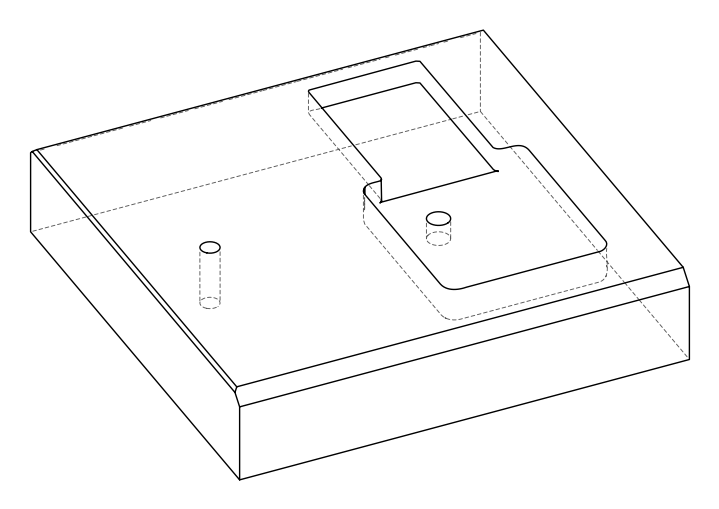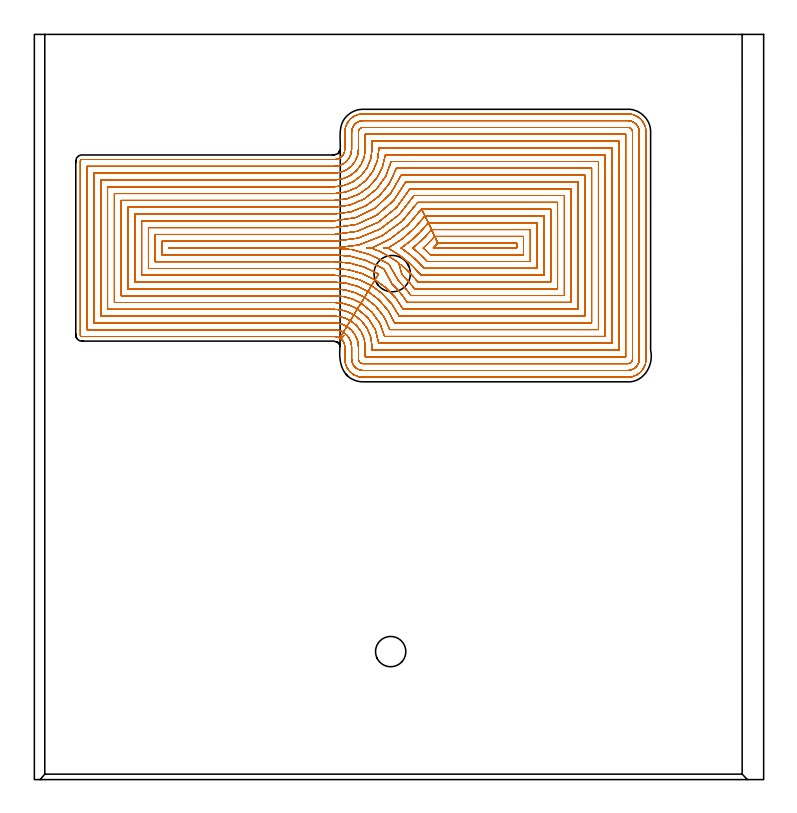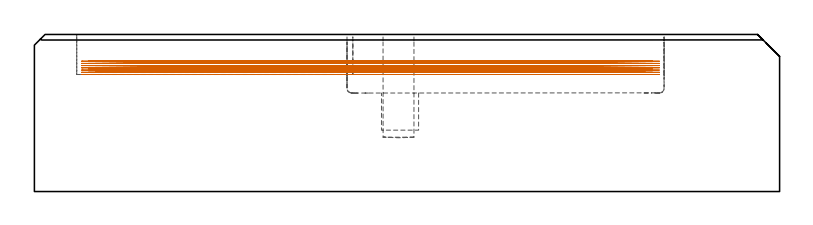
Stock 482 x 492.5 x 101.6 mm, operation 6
(PLAN: 7 operations, 4 tool changes, 527.8 min)
(1 INDEXABLE_INSERT_DRILL_BLIND_HOLE_FROM_SOLID | STEP1POCKET | NXT0302_011 | 0.28 min | 20871 mm3)
(2 INDEXABLE_INSERT_DRILL_BLIND_HOLE_FROM_SOLID_1 | STEP1POCKET_1 | UGT0302_003 | 0.11 min | 27964 mm3)
(3 AREA_MILL | FG_CHAMFER_SURFACE | UGT0205_001 | 7.59 min | 3070 mm3)
(4 AREA_MILL_1 | FG_CHAMFER_SURFACE_1 | UGT0205_001 | 23.79 min | 49616 mm3)
(5 AREA_MILL_2 | FG_CHAMFER_SURFACE_2 | UGT0205_001 | 11.98 min | 11683 mm3)
(6 MILL_OPEN_POCKET | POCKET_OPEN | NXT0201_008 | Follow Part, ap 1.5, ae 75% | 469.37 min | 1497041 mm3)
(7 MILL_RECTANGULAR_POCKET | POCKET_RECTANGULAR_STRAIGHT | NXT0201_007 | Follow Part, ap 6.25, ae 75% | 14.7 min | 433858 mm3)
(TOOL NXT0302_011 | Index. Insert Drill 20mm [880-D2000L25-05] | D20 PA176 FL100 Z2)
(TOOL UGT0302_003 | Indexable Insert Drill 24mm | D24 PA180 FL50 Z2)
(TOOL UGT0205_001 | Chamfer Mill 20 x 3 x 45 deg. | D20 FL50 Z2)
(TOOL NXT0201_008 | ENDMILL 6mm [2P460-0600-NA 1630] | D6 FL26 Z6)
(TOOL NXT0201_007 | ENDMILL 25mm [R216.25-25050GCK54P 1620] | D25 R3 FL54 Z5)
(OP 6 MILL_OPEN_POCKET, part 2 of 2)
G0 Z111.6
X242.397 Y340.218
Z84.333
G1 X244.643 Y338.229
G2 X253.409 Y328.9 R69.9 F500.
G1 X341.3
Y377.
X255.832
G2 X266.629 Y354.5 R368.452
X263.673 Y351.4 R92.4
G1 X318.8
Y354.5
X266.629
X264.611 Y359.
G2 X257.03 Y351.3 R87.9
X261.588 Y346.9 R87.9
G1 X323.3
Y359.
X264.611
X262.529 Y363.5
G2 X250.053 Y351.3 R83.4
X259.646 Y342.4 R83.4
G1 X327.8
Y363.5
X262.529
X260.377 Y368.
G2 X242.437 Y351.3 R78.9
X257.64 Y337.9 R78.9
G1 X332.3
Y368.
X260.377
X258.147 Y372.5
G2 X233.771 Y351.3 R74.4
G1 X230.684
X233.771
G2 X255.564 Y333.4 R74.4
G1 X336.8
Y372.5
X258.147
X255.832 Y377.
G2 X222.975 Y351.3 R69.9
G1 X219.443
X222.975
G2 X238.319 Y343.211 R69.9
G1 X240.778 Y341.493 F250.
X242.961 Y333.77 F500.
X245.059 Y331.625 F250.
G2 X251.167 Y324.4 R65.4 F500.
G1 X345.8
Y381.5
X253.419
G2 X198.3 Y351.3 R65.4
G1 X88.9
X198.3
G2 X231.797 Y342.07 R65.4
G1 X234.374 Y340.534 F250.
X240.489 Y329.921 F500.
X242.551 Y327.741 F250.
G2 X248.825 Y319.9 R60.9 F500.
G1 X350.3
Y386.
X250.896
G2 X198.3 Y355.8 R60.9
G1 X84.4
Y346.8
X198.3
G2 X228.617 Y338.718 R60.9
G1 X231.218 Y337.224 F250.
X236.251 Y327.729 F500.
X238.363 Y325.598 F250.
G2 X246.37 Y315.4 R56.4 F500.
G1 X354.8
Y390.5
X248.245
G2 X198.3 Y360.3 R56.4
G1 X79.9
Y342.3
X198.3
G2 X227.51 Y334.147 R56.4
G1 X225.179 Y330.297
G2 X243.782 Y310.9 R51.9
G1 X359.3
Y395.
X245.446
G2 X198.3 Y364.8 R51.9
G1 X75.4
Y337.8
X198.3
G2 X225.179 Y330.297 R51.9
G1 X222.849 Y326.448
G2 X241.038 Y306.4 R47.4
G1 X363.8
Y399.5
X242.469
G2 X198.3 Y369.3 R47.4
G1 X70.9
Y333.3
X198.3
G2 X222.849 Y326.448 R47.4
G1 X220.518 Y322.598
G2 X238.105 Y301.9 R42.9
G1 X368.3
Y404.
X239.277
G2 X198.3 Y373.8 R42.9
G1 X66.4
Y328.8
X198.3
G2 X220.518 Y322.598 R42.9
G1 X218.188 Y318.749
G2 X234.938 Y297.4 R38.4
G1 X372.8
Y408.5
X235.814
G2 X198.3 Y378.3 R38.4
G1 X61.9
Y324.3
X198.3
G2 X218.188 Y318.749 R38.4
G1 X215.857 Y314.899
G2 X231.469 Y292.9 R33.9
G1 X377.3
Y413.
X231.997
G2 X198.3 Y382.8 R33.9
G1 X57.4
Y319.8
X198.3
G2 X215.857 Y314.899 R33.9
G1 X213.526 Y311.05
G2 X227.594 Y288.4 R29.4
G1 X381.8
Y417.5
X227.7
Y416.7
G2 X198.3 Y387.3 R29.4
G1 X52.9
Y315.3
X198.3
G2 X213.526 Y311.05 R29.4
G1 X211.196 Y307.2
G2 X223.2 Y285.9 R24.9
G1 Y283.9
X386.3
Y422.
X223.2
Y416.7
G2 X198.3 Y391.8 R24.9
G1 X48.4
Y310.8
X198.3
G2 X211.196 Y307.2 R24.9
G1 X208.865 Y303.351
G2 X218.7 Y285.9 R20.4
G1 Y279.4
X390.8
Y426.5
X218.7
Y416.7
G2 X198.3 Y396.3 R20.4
G1 X43.9
Y306.3
X198.3
G2 X208.865 Y303.351 R20.4
G1 X206.535 Y299.501
G2 X214.2 Y285.9 R15.9
G1 Y277.9
G3 X217.2 Y274.9 R3.
G1 X392.3
G3 X395.3 Y277.9 R3.
G1 Y428.
G3 X392.3 Y431. R3.
G1 X217.2
G3 X214.2 Y428. R3.
G1 Y416.7
G2 X198.3 Y400.8 R15.9
G1 X39.4
Y301.8
X198.3
G2 X206.535 Y299.501 R15.9
G1 X204.204 Y295.652
G2 X209.7 Y285.9 R11.4
G1 Y277.9
G3 X217.2 Y270.4 R7.5
G1 X392.3
G3 X399.8 Y277.9 R7.5
G1 Y428.
G3 X392.3 Y435.5 R7.5
G1 X217.2
G3 X209.7 Y428.001 R7.5
G1 Y416.7
G2 X198.3 Y405.3 R11.4
G1 X34.9
Y297.3
X198.3
G2 X204.204 Y295.652 R11.4
G1 X201.874 Y291.803
G2 X205.2 Y285.9 R6.9
G1 Y277.9
G3 X217.2 Y265.9 R12.
G1 X392.3
G3 X404.3 Y277.9 R12.
G1 Y428.
G3 X392.3 Y440. R12.
G1 X217.2
G3 X205.2 Y428.001 R12.
G1 Y416.7
G2 X198.3 Y409.8 R6.9
G1 X31.3
G3 X30.4 Y408.9 R0.9
G1 Y293.7
G3 X31.3 Y292.8 R0.9
G1 X198.3
G2 X201.874 Y291.803 R6.9
X202.689 Y291.225 R6.9
G1 X204.597 Y293.54 F250.
G0 Z111.6
X242.397 Y340.218
Z82.894
G1 X244.643 Y338.229
G2 X253.409 Y328.9 R69.9 F500.
G1 X341.3
Y377.
X255.832
G2 X266.629 Y354.5 R368.452
X263.673 Y351.4 R92.4
G1 X318.8
Y354.5
X266.629
X264.611 Y359.
G2 X257.03 Y351.3 R87.9
X261.588 Y346.9 R87.9
G1 X323.3
Y359.
X264.611
X262.529 Y363.5
G2 X250.053 Y351.3 R83.4
X259.646 Y342.4 R83.4
G1 X327.8
Y363.5
X262.529
X260.377 Y368.
G2 X242.437 Y351.3 R78.9
X257.64 Y337.9 R78.9
G1 X332.3
Y368.
X260.377
X258.147 Y372.5
G2 X233.771 Y351.3 R74.4
G1 X230.684
X233.771
G2 X255.564 Y333.4 R74.4
G1 X336.8
Y372.5
X258.147
X255.832 Y377.
G2 X222.975 Y351.3 R69.9
G1 X219.443
X222.975
G2 X238.319 Y343.211 R69.9
G1 X240.778 Y341.493 F250.
X242.961 Y333.77 F500.
X245.059 Y331.625 F250.
G2 X251.167 Y324.4 R65.4 F500.
G1 X345.8
Y381.5
X253.419
G2 X198.3 Y351.3 R65.4
G1 X88.9
X198.3
G2 X231.797 Y342.07 R65.4
G1 X234.374 Y340.534 F250.
X240.489 Y329.921 F500.
X242.551 Y327.741 F250.
G2 X248.825 Y319.9 R60.9 F500.
G1 X350.3
Y386.
X250.896
G2 X198.3 Y355.8 R60.9
G1 X84.4
Y346.8
X198.3
G2 X228.617 Y338.718 R60.9
G1 X231.218 Y337.224 F250.
X236.251 Y327.729 F500.
X238.363 Y325.598 F250.
G2 X246.37 Y315.4 R56.4 F500.
G1 X354.8
Y390.5
X248.245
G2 X198.3 Y360.3 R56.4
G1 X79.9
Y342.3
X198.3
G2 X227.51 Y334.147 R56.4
G1 X225.179 Y330.297
G2 X243.782 Y310.9 R51.9
G1 X359.3
Y395.
X245.446
G2 X198.3 Y364.8 R51.9
G1 X75.4
Y337.8
X198.3
G2 X225.179 Y330.297 R51.9
G1 X222.849 Y326.448
G2 X241.038 Y306.4 R47.4
G1 X363.8
Y399.5
X242.469
G2 X198.3 Y369.3 R47.4
G1 X70.9
Y333.3
X198.3
G2 X222.849 Y326.448 R47.4
G1 X220.518 Y322.598
G2 X238.105 Y301.9 R42.9
G1 X368.3
Y404.
X239.277
G2 X198.3 Y373.8 R42.9
G1 X66.4
Y328.8
X198.3
G2 X220.518 Y322.598 R42.9
G1 X218.188 Y318.749
G2 X234.938 Y297.4 R38.4
G1 X372.8
Y408.5
X235.814
G2 X198.3 Y378.3 R38.4
G1 X61.9
Y324.3
X198.3
G2 X218.188 Y318.749 R38.4
G1 X215.857 Y314.899
G2 X231.469 Y292.9 R33.9
G1 X377.3
Y413.
X231.997
G2 X198.3 Y382.8 R33.9
G1 X57.4
Y319.8
X198.3
G2 X215.857 Y314.899 R33.9
G1 X213.526 Y311.05
G2 X227.594 Y288.4 R29.4
G1 X381.8
Y417.5
X227.7
Y416.7
G2 X198.3 Y387.3 R29.4
G1 X52.9
Y315.3
X198.3
G2 X213.526 Y311.05 R29.4
G1 X211.196 Y307.2
G2 X223.2 Y285.9 R24.9
G1 Y283.9
X386.3
Y422.
X223.2
Y416.7
G2 X198.3 Y391.8 R24.9
G1 X48.4
Y310.8
X198.3
G2 X211.196 Y307.2 R24.9
G1 X208.865 Y303.351
G2 X218.7 Y285.9 R20.4
G1 Y279.4
X390.8
Y426.5
X218.7
Y416.7
G2 X198.3 Y396.3 R20.4
G1 X43.9
Y306.3
X198.3
G2 X208.865 Y303.351 R20.4
G1 X206.535 Y299.501
G2 X214.2 Y285.9 R15.9
G1 Y277.9
G3 X217.2 Y274.9 R3.
G1 X392.3
G3 X395.3 Y277.9 R3.
G1 Y428.
G3 X392.3 Y431. R3.
G1 X217.2
G3 X214.2 Y428. R3.
G1 Y416.7
G2 X198.3 Y400.8 R15.9
G1 X39.4
Y301.8
X198.3
G2 X206.535 Y299.501 R15.9
G1 X204.204 Y295.652
G2 X209.7 Y285.9 R11.4
G1 Y277.9
G3 X217.2 Y270.4 R7.5
G1 X392.3
G3 X399.8 Y277.9 R7.5
G1 Y428.
G3 X392.3 Y435.5 R7.5
G1 X217.2
G3 X209.7 Y428.001 R7.5
G1 Y416.7
G2 X198.3 Y405.3 R11.4
G1 X34.9
Y297.3
X198.3
G2 X204.204 Y295.652 R11.4
G1 X201.874 Y291.803
G2 X205.2 Y285.9 R6.9
G1 Y277.9
G3 X217.2 Y265.9 R12.
G1 X392.3
G3 X404.3 Y277.9 R12.
G1 Y428.
G3 X392.3 Y440. R12.
G1 X217.2
G3 X205.2 Y428.001 R12.
G1 Y416.7
G2 X198.3 Y409.8 R6.9
G1 X31.3
G3 X30.4 Y408.9 R0.9
G1 Y293.7
G3 X31.3 Y292.8 R0.9
G1 X198.3
G2 X201.874 Y291.803 R6.9
X202.689 Y291.225 R6.9
G1 X204.597 Y293.54 F250.
G0 Z111.6
X242.397 Y340.218
Z81.456
G1 X244.643 Y338.229
G2 X253.409 Y328.9 R69.9 F500.
G1 X341.3
Y377.
X255.832
G2 X266.629 Y354.5 R368.452
X263.673 Y351.4 R92.4
G1 X318.8
Y354.5
X266.629
X264.611 Y359.
G2 X257.03 Y351.3 R87.9
X261.588 Y346.9 R87.9
G1 X323.3
Y359.
X264.611
X262.529 Y363.5
G2 X250.053 Y351.3 R83.4
X259.646 Y342.4 R83.4
G1 X327.8
Y363.5
X262.529
X260.377 Y368.
G2 X242.437 Y351.3 R78.9
X257.64 Y337.9 R78.9
G1 X332.3
Y368.
X260.377
X258.147 Y372.5
G2 X233.771 Y351.3 R74.4
G1 X230.684
X233.771
G2 X255.564 Y333.4 R74.4
G1 X336.8
Y372.5
X258.147
X255.832 Y377.
G2 X222.975 Y351.3 R69.9
G1 X219.443
X222.975
G2 X238.319 Y343.211 R69.9
G1 X240.778 Y341.493 F250.
X242.961 Y333.77 F500.
X245.059 Y331.625 F250.
G2 X251.167 Y324.4 R65.4 F500.
G1 X345.8
Y381.5
X253.419
G2 X198.3 Y351.3 R65.4
G1 X88.9
X198.3
G2 X231.797 Y342.07 R65.4
G1 X234.374 Y340.534 F250.
X240.489 Y329.921 F500.
X242.551 Y327.741 F250.
G2 X248.825 Y319.9 R60.9 F500.
G1 X350.3
Y386.
X250.896
G2 X198.3 Y355.8 R60.9
G1 X84.4
Y346.8
X198.3
G2 X228.617 Y338.718 R60.9
G1 X231.218 Y337.224 F250.
X236.251 Y327.729 F500.
X238.363 Y325.598 F250.
G2 X246.37 Y315.4 R56.4 F500.
G1 X354.8
Y390.5
X248.245
G2 X198.3 Y360.3 R56.4
G1 X79.9
Y342.3
X198.3
G2 X227.51 Y334.147 R56.4
G1 X225.179 Y330.297
G2 X243.782 Y310.9 R51.9
G1 X359.3
Y395.
X245.446
G2 X198.3 Y364.8 R51.9
G1 X75.4
Y337.8
X198.3
G2 X225.179 Y330.297 R51.9
G1 X222.849 Y326.448
G2 X241.038 Y306.4 R47.4
G1 X363.8
Y399.5
X242.469
G2 X198.3 Y369.3 R47.4
G1 X70.9
Y333.3
X198.3
G2 X222.849 Y326.448 R47.4
G1 X220.518 Y322.598
G2 X238.105 Y301.9 R42.9
G1 X368.3
Y404.
X239.277
G2 X198.3 Y373.8 R42.9
G1 X66.4
Y328.8
X198.3
G2 X220.518 Y322.598 R42.9
G1 X218.188 Y318.749
G2 X234.938 Y297.4 R38.4
G1 X372.8
Y408.5
X235.814
G2 X198.3 Y378.3 R38.4
G1 X61.9
Y324.3
X198.3
G2 X218.188 Y318.749 R38.4
G1 X215.857 Y314.899
G2 X231.469 Y292.9 R33.9
G1 X377.3
Y413.
X231.997
G2 X198.3 Y382.8 R33.9
G1 X57.4
Y319.8
X198.3
G2 X215.857 Y314.899 R33.9
G1 X213.526 Y311.05
G2 X227.594 Y288.4 R29.4
G1 X381.8
Y417.5
X227.7
Y416.7
G2 X198.3 Y387.3 R29.4
G1 X52.9
Y315.3
X198.3
G2 X213.526 Y311.05 R29.4
G1 X211.196 Y307.2
G2 X223.2 Y285.9 R24.9
G1 Y283.9
X386.3
Y422.
X223.2
Y416.7
G2 X198.3 Y391.8 R24.9
G1 X48.4
Y310.8
X198.3
G2 X211.196 Y307.2 R24.9
G1 X208.865 Y303.351
G2 X218.7 Y285.9 R20.4
G1 Y279.4
X390.8
Y426.5
X218.7
Y416.7
G2 X198.3 Y396.3 R20.4
G1 X43.9
Y306.3
X198.3
G2 X208.865 Y303.351 R20.4
G1 X206.535 Y299.501
G2 X214.2 Y285.9 R15.9
G1 Y277.9
G3 X217.2 Y274.9 R3.
G1 X392.3
G3 X395.3 Y277.9 R3.
G1 Y428.
G3 X392.3 Y431. R3.
G1 X217.2
G3 X214.2 Y428. R3.
G1 Y416.7
G2 X198.3 Y400.8 R15.9
G1 X39.4
Y301.8
X198.3
G2 X206.535 Y299.501 R15.9
G1 X204.204 Y295.652
G2 X209.7 Y285.9 R11.4
G1 Y277.9
G3 X217.2 Y270.4 R7.5
G1 X392.3
G3 X399.8 Y277.9 R7.5
G1 Y428.
G3 X392.3 Y435.5 R7.5
G1 X217.2
G3 X209.7 Y428.001 R7.5
G1 Y416.7
G2 X198.3 Y405.3 R11.4
G1 X34.9
Y297.3
X198.3
G2 X204.204 Y295.652 R11.4
G1 X201.874 Y291.803
G2 X205.2 Y285.9 R6.9
G1 Y277.9
G3 X217.2 Y265.9 R12.
G1 X392.3
G3 X404.3 Y277.9 R12.
G1 Y428.
G3 X392.3 Y440. R12.
G1 X217.2
G3 X205.2 Y428.001 R12.
G1 Y416.7
G2 X198.3 Y409.8 R6.9
G1 X31.3
G3 X30.4 Y408.9 R0.9
G1 Y293.7
G3 X31.3 Y292.8 R0.9
G1 X198.3
G2 X201.874 Y291.803 R6.9
X202.689 Y291.225 R6.9
G1 X204.597 Y293.54 F250.
G0 Z111.6
X242.397 Y340.218
Z80.017
G1 X244.643 Y338.229
G2 X253.409 Y328.9 R69.9 F500.
G1 X341.3
Y377.
X255.832
G2 X266.629 Y354.5 R368.452
X263.673 Y351.4 R92.4
G1 X318.8
Y354.5
X266.629
X264.611 Y359.
G2 X257.03 Y351.3 R87.9
X261.588 Y346.9 R87.9
G1 X323.3
Y359.
X264.611
X262.529 Y363.5
G2 X250.053 Y351.3 R83.4
X259.646 Y342.4 R83.4
G1 X327.8
Y363.5
X262.529
X260.377 Y368.
G2 X242.437 Y351.3 R78.9
X257.64 Y337.9 R78.9
G1 X332.3
Y368.
X260.377
X258.147 Y372.5
G2 X233.771 Y351.3 R74.4
G1 X230.684
X233.771
G2 X255.564 Y333.4 R74.4
G1 X336.8
Y372.5
X258.147
X255.832 Y377.
G2 X222.975 Y351.3 R69.9
G1 X219.443
X222.975
G2 X238.319 Y343.211 R69.9
G1 X240.778 Y341.493 F250.
X242.961 Y333.77 F500.
X245.059 Y331.625 F250.
G2 X251.167 Y324.4 R65.4 F500.
G1 X345.8
Y381.5
X253.419
G2 X198.3 Y351.3 R65.4
G1 X88.9
X198.3
G2 X231.797 Y342.07 R65.4
G1 X234.374 Y340.534 F250.
X240.489 Y329.921 F500.
X242.551 Y327.741 F250.
G2 X248.825 Y319.9 R60.9 F500.
G1 X350.3
Y386.
X250.896
G2 X198.3 Y355.8 R60.9
G1 X84.4
Y346.8
X198.3
G2 X228.617 Y338.718 R60.9
G1 X231.218 Y337.224 F250.
X236.251 Y327.729 F500.
X238.363 Y325.598 F250.
G2 X246.37 Y315.4 R56.4 F500.
G1 X354.8
Y390.5
X248.245
G2 X198.3 Y360.3 R56.4
G1 X79.9
Y342.3
X198.3
G2 X227.51 Y334.147 R56.4
G1 X225.179 Y330.297
G2 X243.782 Y310.9 R51.9
G1 X359.3
Y395.
X245.446
G2 X198.3 Y364.8 R51.9
G1 X75.4
Y337.8
X198.3
G2 X225.179 Y330.297 R51.9
G1 X222.848 Y326.448
G2 X241.038 Y306.4 R47.4
G1 X363.8
Y399.5
X242.469
G2 X198.3 Y369.3 R47.4
G1 X70.9
Y333.3
X198.3
G2 X222.848 Y326.448 R47.4
G1 X220.518 Y322.598
G2 X238.105 Y301.9 R42.9
G1 X368.3
Y404.
X239.277
G2 X198.3 Y373.8 R42.9
G1 X66.4
Y328.8
X198.3
G2 X220.518 Y322.598 R42.9
G1 X218.187 Y318.749
G2 X234.938 Y297.4 R38.4
G1 X372.8
Y408.5
X235.814
G2 X198.3 Y378.3 R38.4
G1 X61.9
Y324.3
X198.3
G2 X218.187 Y318.749 R38.4
G1 X215.857 Y314.899
G2 X231.469 Y292.9 R33.9
G1 X377.3
Y413.
X231.997
G2 X198.3 Y382.8 R33.9
G1 X57.4
Y319.8
X198.3
G2 X215.857 Y314.899 R33.9
G1 X213.526 Y311.05
G2 X227.594 Y288.4 R29.4
G1 X381.8
Y417.5
X227.7
Y416.7
G2 X198.3 Y387.3 R29.4
G1 X52.9
Y315.3
X198.3
G2 X213.526 Y311.05 R29.4
G1 X211.196 Y307.2
G2 X223.2 Y285.9 R24.9
G1 Y283.9
X386.3
Y422.
X223.2
Y416.7
G2 X198.3 Y391.8 R24.9
G1 X48.4
Y310.8
X198.3
G2 X211.196 Y307.2 R24.9
G1 X208.865 Y303.351
G2 X218.7 Y285.9 R20.4
G1 Y279.4
X390.8
Y426.5
X218.7
Y416.7
G2 X198.3 Y396.3 R20.4
G1 X43.9
Y306.3
X198.3
G2 X208.865 Y303.351 R20.4
G1 X206.535 Y299.502
G2 X214.2 Y285.9 R15.9
G1 Y277.9
G3 X217.2 Y274.9 R3.
G1 X392.3
G3 X395.3 Y277.9 R3.
G1 Y428.
G3 X392.3 Y431. R3.
G1 X217.2
G3 X214.2 Y428. R3.
G1 Y416.7
G2 X198.3 Y400.8 R15.9
G1 X39.4
Y301.8
X198.3
G2 X206.535 Y299.502 R15.9
G1 X204.204 Y295.652
G2 X209.7 Y285.9 R11.4
G1 Y277.9
G3 X217.2 Y270.4 R7.5
G1 X392.3
G3 X399.8 Y277.9 R7.5
G1 Y428.
G3 X392.3 Y435.5 R7.5
G1 X217.2
G3 X209.7 Y428.001 R7.5
G1 Y416.7
G2 X198.3 Y405.3 R11.4
G1 X34.9
Y297.3
X198.3
G2 X204.204 Y295.652 R11.4
G1 X201.874 Y291.803
G2 X205.2 Y285.9 R6.9
G1 Y277.9
G3 X217.2 Y265.9 R12.
G1 X392.3
G3 X404.3 Y277.9 R12.
G1 Y428.
G3 X392.3 Y440. R12.
G1 X217.2
G3 X205.2 Y428.001 R12.
G1 Y416.7
G2 X198.3 Y409.8 R6.9
G1 X31.3
G3 X30.4 Y408.9 R0.9
G1 Y293.7
G3 X31.3 Y292.8 R0.9
G1 X198.3
G2 X201.874 Y291.803 R6.9
X202.688 Y291.225 R6.9
G1 X204.597 Y293.54 F250.
G0 Z111.6
X242.397 Y340.219
Z78.578
G1 X244.642 Y338.23
G2 X253.409 Y328.9 R69.9 F500.
G1 X341.3
Y377.
X255.832
G2 X266.629 Y354.5 R368.452
X263.673 Y351.4 R92.4
G1 X318.8
Y354.5
X266.629
X264.611 Y359.
G2 X257.03 Y351.3 R87.9
X261.588 Y346.9 R87.9
G1 X323.3
Y359.
X264.611
X262.529 Y363.5
G2 X250.053 Y351.3 R83.4
X259.646 Y342.4 R83.4
G1 X327.8
Y363.5
X262.529
X260.377 Y368.
G2 X242.437 Y351.3 R78.9
X257.64 Y337.9 R78.9
G1 X332.3
Y368.
X260.377
X258.147 Y372.5
G2 X233.771 Y351.3 R74.4
G1 X230.684
X233.771
G2 X255.564 Y333.4 R74.4
G1 X336.8
Y372.5
X258.147
X255.832 Y377.
G2 X222.975 Y351.3 R69.9
G1 X219.443
X222.975
G2 X238.319 Y343.211 R69.9
G1 X240.778 Y341.493 F250.
X242.961 Y333.77 F500.
X245.059 Y331.625 F250.
G2 X251.167 Y324.4 R65.4 F500.
G1 X345.8
Y381.5
X253.419
G2 X198.3 Y351.3 R65.4
G1 X88.9
X198.3
G2 X231.797 Y342.07 R65.4
G1 X234.374 Y340.534 F250.
X240.489 Y329.921 F500.
X242.551 Y327.741 F250.
G2 X248.825 Y319.9 R60.9 F500.
G1 X350.3
Y386.
X250.896
G2 X198.3 Y355.8 R60.9
G1 X84.4
Y346.8
X198.3
G2 X228.617 Y338.718 R60.9
G1 X231.218 Y337.224 F250.
X236.251 Y327.729 F500.
X238.363 Y325.598 F250.
G2 X246.37 Y315.4 R56.4 F500.
G1 X354.8
Y390.5
X248.245
G2 X198.3 Y360.3 R56.4
G1 X79.9
Y342.3
X198.3
G2 X227.51 Y334.147 R56.4
G1 X225.179 Y330.297
G2 X243.782 Y310.9 R51.9
G1 X359.3
Y395.
X245.446
G2 X198.3 Y364.8 R51.9
G1 X75.4
Y337.8
X198.3
G2 X225.179 Y330.297 R51.9
G1 X222.849 Y326.448
G2 X241.038 Y306.4 R47.4
G1 X363.8
Y399.5
X242.469
G2 X198.3 Y369.3 R47.4
G1 X70.9
Y333.3
X198.3
G2 X222.849 Y326.448 R47.4
G1 X220.518 Y322.598
G2 X238.105 Y301.9 R42.9
G1 X368.3
Y404.
X239.277
G2 X198.3 Y373.8 R42.9
G1 X66.4
Y328.8
X198.3
G2 X220.518 Y322.598 R42.9
G1 X218.188 Y318.749
G2 X234.938 Y297.4 R38.4
G1 X372.8
Y408.5
X235.814
G2 X198.3 Y378.3 R38.4
G1 X61.9
Y324.3
X198.3
G2 X218.188 Y318.749 R38.4
G1 X215.857 Y314.899
G2 X231.469 Y292.9 R33.9
G1 X377.3
Y413.
X231.997
G2 X198.3 Y382.8 R33.9
G1 X57.4
Y319.8
X198.3
G2 X215.857 Y314.899 R33.9
G1 X213.526 Y311.05
G2 X227.594 Y288.4 R29.4
G1 X381.8
Y417.5
X227.7
Y416.7
G2 X198.3 Y387.3 R29.4
G1 X52.9
Y315.3
X198.3
G2 X213.526 Y311.05 R29.4
G1 X211.196 Y307.2
G2 X223.2 Y285.9 R24.9
G1 Y283.9
X386.3
Y422.
X223.2
Y416.7
G2 X198.3 Y391.8 R24.9
G1 X48.4
Y310.8
X198.3
G2 X211.196 Y307.2 R24.9
G1 X208.865 Y303.351
G2 X218.7 Y285.9 R20.4
G1 Y279.4
X390.8
Y426.5
X218.7
Y416.7
G2 X198.3 Y396.3 R20.4
G1 X43.9
Y306.3
X198.3
G2 X208.865 Y303.351 R20.4
G1 X206.535 Y299.501
G2 X214.2 Y285.9 R15.9
G1 Y277.9
G3 X217.2 Y274.9 R3.
G1 X392.3
G3 X395.3 Y277.9 R3.
G1 Y428.
G3 X392.3 Y431. R3.
G1 X217.2
G3 X214.2 Y428. R3.
G1 Y416.7
G2 X198.3 Y400.8 R15.9
G1 X39.4
Y301.8
X198.3
G2 X206.535 Y299.501 R15.9
G1 X204.204 Y295.652
G2 X209.7 Y285.9 R11.4
G1 Y277.9
G3 X217.2 Y270.4 R7.5
G1 X392.3
G3 X399.8 Y277.9 R7.5
G1 Y428.
G3 X392.3 Y435.5 R7.5
G1 X217.2
G3 X209.7 Y428.001 R7.5
G1 Y416.7
G2 X198.3 Y405.3 R11.4
G1 X34.9
Y297.3
X198.3
G2 X204.204 Y295.652 R11.4
G1 X201.874 Y291.803
G2 X205.2 Y285.9 R6.9
G1 Y277.9
G3 X217.2 Y265.9 R12.
G1 X392.3
G3 X404.3 Y277.9 R12.
G1 Y428.
G3 X392.3 Y440. R12.
G1 X217.2
G3 X205.2 Y428.001 R12.
G1 Y416.7
G2 X198.3 Y409.8 R6.9
G1 X31.3
G3 X30.4 Y408.9 R0.9
G1 Y293.7
G3 X31.3 Y292.8 R0.9
G1 X198.3
G2 X201.874 Y291.803 R6.9
X202.689 Y291.225 R6.9
G1 X204.597 Y293.54 F250.
G0 Z111.6
X242.397 Y340.219
Z77.139
G1 X244.642 Y338.23
G2 X253.409 Y328.9 R69.9 F500.
G1 X341.3
Y377.
X255.832
G2 X266.629 Y354.5 R368.452
X263.673 Y351.4 R92.4
G1 X318.8
Y354.5
X266.629
X264.611 Y359.
G2 X257.03 Y351.3 R87.9
X261.588 Y346.9 R87.9
G1 X323.3
Y359.
X264.611
X262.529 Y363.5
G2 X250.053 Y351.3 R83.4
X259.646 Y342.4 R83.4
G1 X327.8
Y363.5
X262.529
X260.377 Y368.
G2 X242.437 Y351.3 R78.9
X257.64 Y337.9 R78.9
G1 X332.3
Y368.
X260.377
X258.147 Y372.5
G2 X233.771 Y351.3 R74.4
G1 X230.684
X233.771
G2 X255.564 Y333.4 R74.4
G1 X336.8
Y372.5
X258.147
X255.832 Y377.
G2 X222.975 Y351.3 R69.9
G1 X219.443
X222.975
G2 X238.319 Y343.211 R69.9
G1 X240.778 Y341.493 F250.
X242.961 Y333.77 F500.
X245.059 Y331.625 F250.
G2 X251.167 Y324.4 R65.4 F500.
G1 X345.8
Y381.5
X253.419
G2 X198.3 Y351.3 R65.4
G1 X88.9
X198.3
G2 X231.797 Y342.07 R65.4
G1 X234.374 Y340.534 F250.
X240.489 Y329.921 F500.
X242.551 Y327.741 F250.
G2 X248.825 Y319.9 R60.9 F500.
G1 X350.3
Y386.
X250.896
G2 X198.3 Y355.8 R60.9
G1 X84.4
Y346.8
X198.3
G2 X228.617 Y338.718 R60.9
G1 X231.218 Y337.224 F250.
X236.251 Y327.729 F500.
X238.363 Y325.598 F250.
G2 X246.37 Y315.4 R56.4 F500.
G1 X354.8
Y390.5
X248.245
G2 X198.3 Y360.3 R56.4
G1 X79.9
Y342.3
X198.3
G2 X227.51 Y334.147 R56.4
G1 X225.179 Y330.297
G2 X243.782 Y310.9 R51.9
G1 X359.3
Y395.
X245.446
G2 X198.3 Y364.8 R51.9
G1 X75.4
Y337.8
X198.3
G2 X225.179 Y330.297 R51.9
G1 X222.849 Y326.448
G2 X241.038 Y306.4 R47.4
G1 X363.8
Y399.5
X242.469
G2 X198.3 Y369.3 R47.4
G1 X70.9
Y333.3
X198.3
G2 X222.849 Y326.448 R47.4
G1 X220.518 Y322.598
G2 X238.105 Y301.9 R42.9
G1 X368.3
Y404.
X239.277
G2 X198.3 Y373.8 R42.9
G1 X66.4
Y328.8
X198.3
G2 X220.518 Y322.598 R42.9
G1 X218.188 Y318.749
G2 X234.938 Y297.4 R38.4
G1 X372.8
Y408.5
X235.814
G2 X198.3 Y378.3 R38.4
G1 X61.9
Y324.3
X198.3
G2 X218.188 Y318.749 R38.4
G1 X215.857 Y314.899
G2 X231.469 Y292.9 R33.9
G1 X377.3
Y413.
X231.997
G2 X198.3 Y382.8 R33.9
G1 X57.4
Y319.8
X198.3
G2 X215.857 Y314.899 R33.9
G1 X213.526 Y311.05
G2 X227.594 Y288.4 R29.4
G1 X381.8
Y417.5
X227.7
Y416.7
G2 X198.3 Y387.3 R29.4
G1 X52.9
Y315.3
X198.3
G2 X213.526 Y311.05 R29.4
G1 X211.196 Y307.2
G2 X223.2 Y285.9 R24.9
G1 Y283.9
X386.3
Y422.
X223.2
Y416.7
G2 X198.3 Y391.8 R24.9
G1 X48.4
Y310.8
X198.3
G2 X211.196 Y307.2 R24.9
G1 X208.865 Y303.351
G2 X218.7 Y285.9 R20.4
G1 Y279.4
X390.8
Y426.5
X218.7
Y416.7
G2 X198.3 Y396.3 R20.4
G1 X43.9
Y306.3
X198.3
G2 X208.865 Y303.351 R20.4
G1 X206.535 Y299.501
G2 X214.2 Y285.9 R15.9
G1 Y277.9
G3 X217.2 Y274.9 R3.
G1 X392.3
G3 X395.3 Y277.9 R3.
G1 Y428.
G3 X392.3 Y431. R3.
G1 X217.2
G3 X214.2 Y428. R3.
G1 Y416.7
G2 X198.3 Y400.8 R15.9
G1 X39.4
Y301.8
X198.3
G2 X206.535 Y299.501 R15.9
G1 X204.204 Y295.652
G2 X209.7 Y285.9 R11.4
G1 Y277.9
G3 X217.2 Y270.4 R7.5
G1 X392.3
G3 X399.8 Y277.9 R7.5
G1 Y428.
G3 X392.3 Y435.5 R7.5
G1 X217.2
G3 X209.7 Y428.001 R7.5
G1 Y416.7
G2 X198.3 Y405.3 R11.4
G1 X34.9
Y297.3
X198.3
G2 X204.204 Y295.652 R11.4
G1 X201.874 Y291.803
G2 X205.2 Y285.9 R6.9
G1 Y277.9
G3 X217.2 Y265.9 R12.
G1 X392.3
G3 X404.3 Y277.9 R12.
G1 Y428.
G3 X392.3 Y440. R12.
G1 X217.2
G3 X205.2 Y428.001 R12.
G1 Y416.7
G2 X198.3 Y409.8 R6.9
G1 X31.3
G3 X30.4 Y408.9 R0.9
G1 Y293.7
G3 X31.3 Y292.8 R0.9
G1 X198.3
G2 X201.874 Y291.803 R6.9
X202.689 Y291.225 R6.9
G1 X204.597 Y293.54 F250.
G0 Z111.6
X242.396 Y340.219
Z75.7
G1 X244.642 Y338.23
G2 X253.409 Y328.9 R69.9 F500.
G1 X341.3
Y377.
X255.832
G2 X266.629 Y354.5 R368.452
X263.673 Y351.4 R92.4
G1 X318.8
Y354.5
X266.629
X264.611 Y359.
G2 X257.03 Y351.3 R87.9
X261.588 Y346.9 R87.9
G1 X323.3
Y359.
X264.611
X262.529 Y363.5
G2 X250.053 Y351.3 R83.4
X259.646 Y342.4 R83.4
G1 X327.8
Y363.5
X262.529
X260.377 Y368.
G2 X242.437 Y351.3 R78.9
X257.64 Y337.9 R78.9
G1 X332.3
Y368.
X260.377
X258.147 Y372.5
G2 X233.771 Y351.3 R74.4
G1 X230.684
X233.771
G2 X255.564 Y333.4 R74.4
G1 X336.8
Y372.5
X258.147
X255.832 Y377.
G2 X222.975 Y351.3 R69.9
G1 X219.443
X222.975
G2 X238.319 Y343.211 R69.9
G1 X240.778 Y341.493 F250.
X242.96 Y333.771 F500.
X245.058 Y331.626 F250.
G2 X251.167 Y324.4 R65.4 F500.
G1 X345.8
Y381.5
X253.419
G2 X198.3 Y351.3 R65.4
G1 X88.9
X198.3
G2 X231.797 Y342.07 R65.4
G1 X234.374 Y340.534 F250.
X240.489 Y329.921 F500.
X242.551 Y327.741 F250.
G2 X248.825 Y319.9 R60.9 F500.
G1 X350.3
Y386.
X250.896
G2 X198.3 Y355.8 R60.9
G1 X84.4
Y346.8
X198.3
G2 X228.617 Y338.718 R60.9
G1 X231.218 Y337.224 F250.
X236.251 Y327.729 F500.
X238.363 Y325.598 F250.
G2 X246.37 Y315.4 R56.4 F500.
G1 X354.8
Y390.5
X248.245
G2 X198.3 Y360.3 R56.4
G1 X79.9
Y342.3
X198.3
G2 X227.51 Y334.147 R56.4
G1 X225.179 Y330.297
G2 X243.782 Y310.9 R51.9
G1 X359.3
Y395.
X245.446
G2 X198.3 Y364.8 R51.9
G1 X75.4
Y337.8
X198.3
G2 X225.179 Y330.297 R51.9
G1 X222.849 Y326.448
G2 X241.038 Y306.4 R47.4
G1 X363.8
Y399.5
X242.469
G2 X198.3 Y369.3 R47.4
G1 X70.9
Y333.3
X198.3
G2 X222.849 Y326.448 R47.4
G1 X220.518 Y322.598
G2 X238.105 Y301.9 R42.9
G1 X368.3
Y404.
X239.277
G2 X198.3 Y373.8 R42.9
G1 X66.4
Y328.8
X198.3
G2 X220.518 Y322.598 R42.9
G1 X218.188 Y318.749
G2 X234.938 Y297.4 R38.4
G1 X372.8
Y408.5
X235.814
G2 X198.3 Y378.3 R38.4
G1 X61.9
Y324.3
X198.3
G2 X218.188 Y318.749 R38.4
G1 X215.857 Y314.899
G2 X231.469 Y292.9 R33.9
G1 X377.3
Y413.
X231.997
G2 X198.3 Y382.8 R33.9
G1 X57.4
Y319.8
X198.3
G2 X215.857 Y314.899 R33.9
G1 X213.526 Y311.05
G2 X227.594 Y288.4 R29.4
G1 X381.8
Y417.5
X227.7
Y416.7
G2 X198.3 Y387.3 R29.4
G1 X52.9
Y315.3
X198.3
G2 X213.526 Y311.05 R29.4
G1 X211.196 Y307.2
G2 X223.2 Y285.9 R24.9
G1 Y283.9
X386.3
Y422.
X223.2
Y416.7
G2 X198.3 Y391.8 R24.9
G1 X48.4
Y310.8
X198.3
G2 X211.196 Y307.2 R24.9
G1 X208.865 Y303.351
G2 X218.7 Y285.9 R20.4
G1 Y279.4
X390.8
Y426.5
X218.7
Y416.7
G2 X198.3 Y396.3 R20.4
G1 X43.9
Y306.3
X198.3
G2 X208.865 Y303.351 R20.4
G1 X206.535 Y299.501
G2 X214.2 Y285.9 R15.9
G1 Y277.9
G3 X217.2 Y274.9 R3.
G1 X392.3
G3 X395.3 Y277.9 R3.
G1 Y428.
G3 X392.3 Y431. R3.
G1 X217.2
G3 X214.2 Y428. R3.
G1 Y416.7
G2 X198.3 Y400.8 R15.9
G1 X39.4
Y301.8
X198.3
G2 X206.535 Y299.501 R15.9
G1 X204.204 Y295.652
G2 X209.7 Y285.9 R11.4
G1 Y277.9
G3 X217.2 Y270.4 R7.5
G1 X392.3
G3 X399.8 Y277.9 R7.5
G1 Y428.
G3 X392.3 Y435.5 R7.5
G1 X217.2
G3 X209.7 Y428.001 R7.5
G1 Y416.7
G2 X198.3 Y405.3 R11.4
G1 X34.9
Y297.3
X198.3
G2 X204.204 Y295.652 R11.4
G1 X201.874 Y291.803
G2 X205.2 Y285.9 R6.9
G1 Y277.9
G3 X217.2 Y265.9 R12.
G1 X392.3
G3 X404.3 Y277.9 R12.
G1 Y428.
G3 X392.3 Y440. R12.
G1 X217.2
G3 X205.2 Y428.001 R12.
G1 Y416.7
G2 X198.3 Y409.8 R6.9
G1 X31.3
G3 X30.4 Y408.9 R0.9
G1 Y293.7
G3 X31.3 Y292.8 R0.9
G1 X198.3
G2 X201.874 Y291.803 R6.9
X202.689 Y291.225 R6.9
G1 X204.597 Y293.54 F250.
G0 Z111.6
M5
M2
